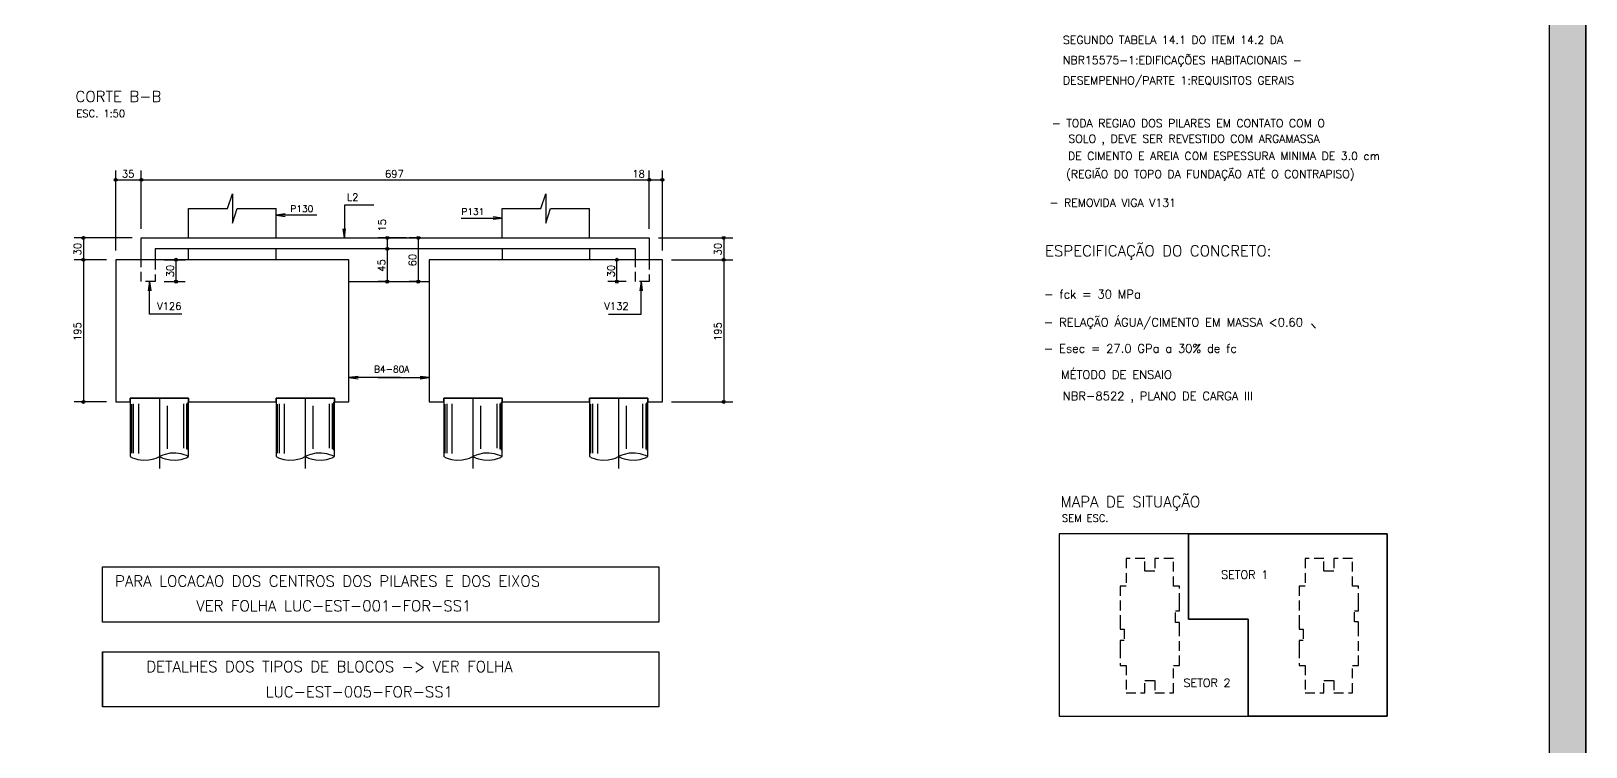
# Model space of a CAD drawing. Extents: x -9640 to 1528, y -572 to 5735.
# Drawn here: x -1672 to 1528, y 2107 to 3579 of the extents above; entities that cross this region are included whole.
import ezdxf

# ---------------------------------------------------------------- set-up
doc = ezdxf.new("R2010")
doc.units = 0
doc.header["$LTSCALE"] = 100
doc.header["$MEASUREMENT"] = 0
doc.linetypes.add('ESTILO_TQS_0002', pattern=[0.3, 0.2, -0.1])
doc.linetypes.add('ESTILO_TQS_0003', pattern=[2.05, 1.5, -0.2, 0.15, -0.2])
doc.layers.get('0').update_dxf_attribs({"color": 245, "linetype": 'CONTINUOUS'})
for name, color, linetype in [('01', 7, 'CONTINUOUS'), ('16', 5, 'CONTINUOUS'), ('204', 7, 'ESTILO_TQS_0003'), ('210', 7, 'ESTILO_TQS_0002'), ('221', 102, 'CONTINUOUS'), ('235', 7, 'CONTINUOUS'), ('30', 7, 'CONTINUOUS')]:
    doc.layers.add(name, color=color, linetype=linetype)
doc.styles.get("Standard").update_dxf_attribs({"font": 'ROMANS.SHX'})

# ---------------------------------------------------------------- blocks, each defined once
blk = doc.blocks.new('ESTACR', base_point=(2.576772, 7.896558))
for p, q in [((3.076772, 7.896558), (2.076772, 7.896558)), ((2.076772, 7.896558), (2.076772, 6.896558)), ((2.100326, 6.958165), (2.100326, 7.796521)), ((2.133797, 6.953296), (2.133797, 7.804268)), ((2.22082, 6.948428), (2.220821, 7.801686)), ((2.712841, 7.031191), (2.71284, 7.765527)), ((2.992438, 7.040928), (2.992438, 7.804268)), ((3.0463, 7.026323), (3.0463, 7.809434)), ((3.066201, 7.006848), (3.066201, 7.832679)), ((3.076772, 6.896558), (3.076772, 7.896558))]:
    blk.add_line(p, q)
for points in [[(3.076772, 6.896557), (3.037659, 6.914902), (2.999419, 6.929344), (2.946108, 6.944243), (2.857134, 6.956665), (2.759257, 6.953301), (2.673818, 6.935533), (2.632358, 6.921528), (2.576772, 6.896557)], [(2.076772, 6.896558), (2.115884, 6.878214), (2.154125, 6.863771), (2.207436, 6.848873), (2.296409, 6.83645), (2.394287, 6.839813), (2.479725, 6.857582), (2.521185, 6.871588), (2.576771, 6.896558)], [(2.576772, 6.896559), (2.632358, 6.871588), (2.673818, 6.857583), (2.759257, 6.839814), (2.857134, 6.836451), (2.946108, 6.848873), (2.999419, 6.863772), (3.037659, 6.878214), (3.076772, 6.896559)]]:
    blk.add_lwpolyline(points)
at = {"layer": '204'}
blk.add_line((2.576772, 7.896558), (2.576772, 6.692342), dxfattribs=at)

msp = doc.modelspace()

# ---------------------------------------------------------------- linework, layer by layer
for p, q in [((-1347.626856, 3153.894742), (-1347.626856, 3214.284581)), ((-1167.626856, 3153.894742), (-1167.626856, 3214.284581)), ((-702.626856, 3153.894742), (-702.626856, 3214.284581)), ((-522.626856, 3153.894742), (-522.626856, 3214.284581)), ((-1347.626856, 3108.894742), (-1347.626856, 3131.394742)), ((-1167.626856, 3108.894742), (-1167.626856, 3131.394742)), ((-702.626856, 3131.394742), (-702.626856, 3108.894742)), ((-522.626856, 3131.394742), (-522.626856, 3108.894742)), ((-1017.626857, 3063.894742), (-852.626856, 3063.894742))]:
    msp.add_line(p, q)
at = {"color": 6}
msp.add_line((971.467189, 2968.336255), (963.174373, 2977.275264), dxfattribs=at)
for points in [[(-9639.575601, -572.090714), (1527.924399, -572.090714), (1527.924399, 5735.409286), (-9639.575601, 5735.409286), (-9639.575601, -572.090714)], [(1452.924399, 5735.409286), (1527.924399, 5735.409286), (1527.924399, -572.090714), (1452.924399, -572.090714), (1452.924399, 5735.409286)], [(-9452.075601, -497.090714), (1452.924399, -497.090714), (1452.924399, 5660.409286), (-9452.075601, 5660.409286), (-9452.075601, -497.090714)], [(-1347.626856, 3214.284581), (-1267.626818, 3214.284581), (-1257.626856, 3244.284581), (-1257.626856, 3184.284583), (-1247.626837, 3214.284581), (-1167.626856, 3214.284581)], [(-702.626856, 3214.284581), (-622.626818, 3214.284581), (-612.626856, 3244.284581), (-612.626856, 3184.284583), (-602.626837, 3214.284581), (-522.626856, 3214.284581)], [(1119.036431, 2544.846119), (444.036431, 2544.846119), (444.036431, 2169.846119), (1119.036431, 2169.846119), (1119.036431, 2544.846119)], [(710.211263, 2544.846119), (710.211263, 2369.608619), (832.836262, 2369.608619), (832.836262, 2169.846119)], [(710.211263, 2544.846119), (1119.036431, 2544.846119), (1119.036431, 2169.846119), (832.836262, 2169.846119), (832.836262, 2369.608619), (710.211263, 2369.608619), (710.211263, 2544.846119)]]:
    msp.add_lwpolyline(points)
at = {"layer": '01'}
for p, q in [((-1524.690135, 2302.538017), (-380.211815, 2302.538017)), ((-1524.690135, 2302.538017), (-1524.690135, 2188.937946)), ((-380.211815, 2302.538017), (-380.211815, 2188.937946)), ((-380.211815, 2188.937946), (-1524.690135, 2188.937946))]:
    msp.add_line(p, q, dxfattribs=at)
for points in [[(-1445.126856, 3108.894742), (-1445.126856, 3153.894742), (-399.626856, 3153.894742), (-399.626856, 3108.894742), (-428.126856, 3108.894742), (-428.126856, 3131.394742), (-1416.626856, 3131.394742), (-1416.626856, 3108.894742), (-1445.126856, 3108.894742)], [(-1347.626856, 3108.894742), (-1497.626856, 3108.894742), (-1497.626856, 2816.394742), (-1467.626856, 2816.394742), (-1467.626856, 2823.894742), (-1347.626856, 2823.894742), (-1347.626856, 2816.394742), (-1167.626857, 2816.394742), (-1167.626857, 2823.894742), (-1047.626857, 2823.894742), (-1047.626857, 2816.394742), (-1017.626857, 2816.394742), (-1017.626857, 3108.894742), (-1347.626856, 3108.894742)], [(-702.626856, 3108.894742), (-852.626856, 3108.894742), (-852.626856, 2816.394742), (-822.626856, 2816.394742), (-822.626856, 2823.894742), (-702.626856, 2823.894742), (-702.626856, 2816.394742), (-522.626857, 2816.394742), (-522.626857, 2823.894742), (-402.626857, 2823.894742), (-402.626857, 2816.394742), (-372.626857, 2816.394742), (-372.626857, 3108.894742), (-702.626856, 3108.894742)], [(-1524.690135, 2477.034432), (-380.211815, 2477.034432), (-380.211815, 2363.434362), (-1524.690135, 2363.434362), (-1524.690135, 2477.034432)]]:
    msp.add_lwpolyline(points, dxfattribs=at)
at = {"layer": '210'}
for points in [[(-1416.626856, 3108.894742), (-1416.626856, 3063.894742), (-1445.126856, 3063.894742), (-1445.126856, 3108.894742)], [(-399.626856, 3108.894742), (-399.626856, 3063.894742), (-428.126856, 3063.894742), (-428.126856, 3108.894742)], [(569.511465, 2309.346119), (569.511465, 2274.546119), (581.511431, 2274.546119), (581.511431, 2217.921119), (620.061431, 2217.921119), (620.061431, 2243.646119), (640.761431, 2243.646119), (640.761431, 2217.921119), (679.311431, 2217.921119), (679.311431, 2274.546119), (691.311465, 2274.546119), (691.311431, 2343.096119), (691.311431, 2343.096119), (691.311431, 2362.971119), (683.061431, 2362.971119), (683.061431, 2386.445547), (691.311431, 2386.445547), (691.311431, 2402.796119), (691.311431, 2402.796119), (691.311465, 2437.596119), (679.311431, 2437.596119), (679.311431, 2494.221119), (640.761431, 2494.221119), (640.761431, 2468.496118), (620.061431, 2468.496118), (620.061431, 2494.221119), (581.511431, 2494.221119), (581.511431, 2437.596119), (569.511465, 2437.596119), (569.511465, 2369.046119), (569.511431, 2369.046119), (569.511431, 2349.171119), (577.761431, 2349.171119), (577.761431, 2325.69669), (569.511431, 2325.69669), (569.511431, 2309.346119), (569.511465, 2309.346119)], [(938.023965, 2309.346119), (938.023965, 2274.546119), (950.023931, 2274.546119), (950.023931, 2217.921119), (988.573931, 2217.921119), (988.573931, 2243.646119), (1009.273931, 2243.646119), (1009.273931, 2217.921119), (1047.823931, 2217.921119), (1047.823931, 2274.546119), (1059.823965, 2274.546119), (1059.823931, 2343.096119), (1059.823931, 2343.096119), (1059.823931, 2363.796128), (1051.573931, 2363.796128), (1051.573931, 2386.445547), (1059.823931, 2386.445547), (1059.823931, 2402.796119), (1059.823931, 2402.796119), (1059.823965, 2437.596119), (1047.823931, 2437.596119), (1047.823931, 2494.221119), (1009.273931, 2494.221119), (1009.273931, 2468.496118), (988.573931, 2468.496118), (988.573931, 2494.221119), (950.023931, 2494.221119), (950.023931, 2437.596119), (938.023965, 2437.596119), (938.023965, 2369.046119), (938.023931, 2369.046119), (938.023931, 2348.796128), (946.273931, 2348.796128), (946.273931, 2325.69669), (938.023931, 2325.69669), (938.023931, 2309.346119), (938.023965, 2309.346119)]]:
    msp.add_lwpolyline(points, dxfattribs=at)
at = {"layer": '221', "color": 11, "linetype": 'Continuous'}
for p, q in [((-1497.626856, 3127.644742), (-1497.626856, 3292.263693)), ((-1497.626856, 3273.513693), (-1445.126856, 3273.513693)), ((-1445.126856, 3172.644742), (-1445.126856, 3292.263693)), ((-1445.126856, 3172.644742), (-1445.126856, 3292.263693)), ((-1445.126856, 3273.513693), (-399.626856, 3273.513693)), ((-399.626856, 3172.644742), (-399.626856, 3292.263693)), ((-399.626856, 3172.644742), (-399.626856, 3292.263693)), ((-399.626856, 3273.513693), (-372.626857, 3273.513693)), ((-372.626857, 3127.644742), (-372.626857, 3292.263693)), ((-1463.876856, 3153.894742), (-1583.054903, 3153.894742)), ((-1564.304903, 3153.894742), (-1564.304903, 3108.894742)), ((-1445.126856, 3153.894742), (-1445.126856, 3153.894742)), ((-1445.126856, 3153.894742), (-1445.126856, 3153.894742)), ((-1445.126856, 3153.894742), (-1445.126856, 3153.894742)), ((-899.408661, 3153.894742), (-957.529059, 3153.894742)), ((-938.779059, 3153.894742), (-938.779059, 3131.394742)), ((-869.912802, 3153.894742), (-893.811593, 3153.894742)), ((-880.658661, 3153.894742), (-880.658661, 3153.894742)), ((-875.061593, 3153.894742), (-875.061593, 3063.894742)), ((-851.162802, 3153.894742), (-851.162802, 3153.894742)), ((-399.626856, 3153.894742), (-399.626856, 3153.894742)), ((-399.626856, 3153.894742), (-399.626856, 3153.894742)), ((-399.626856, 3153.894742), (-399.626856, 3153.894742)), ((-380.876856, 3153.894742), (-227.693302, 3153.894742)), ((-246.443302, 3153.894742), (-246.443302, 3108.894742)), ((-1516.376856, 3108.894742), (-1583.054903, 3108.894742)), ((-1516.376856, 3108.894742), (-1583.054903, 3108.894742)), ((-1564.304903, 3108.894742), (-1564.304903, 2816.394742)), ((-1497.626856, 3108.894742), (-1497.626856, 3108.894742)), ((-1497.626856, 3108.894742), (-1497.626856, 3108.894742)), ((-1497.626856, 3108.894742), (-1497.626856, 3108.894742)), ((-1416.626856, 3108.894742), (-1416.626856, 3108.894742)), ((-1397.876856, 3108.894742), (-1354.786585, 3108.894742)), ((-1373.536585, 3063.894742), (-1373.536585, 3108.894742)), ((-897.736051, 3131.394742), (-957.529059, 3131.394742)), ((-897.736051, 3131.394742), (-957.529059, 3131.394742)), ((-938.779059, 3131.394742), (-938.779059, 3063.894742)), ((-878.986051, 3131.394742), (-878.986051, 3131.394742)), ((-878.986051, 3131.394742), (-878.986051, 3131.394742)), ((-446.876856, 3108.894742), (-485.086007, 3108.894742)), ((-466.336007, 3063.894742), (-466.336007, 3108.894742)), ((-428.126856, 3108.894742), (-428.126856, 3108.894742)), ((-372.626857, 3108.894742), (-372.626857, 3108.894742)), ((-372.626857, 3108.894742), (-372.626857, 3108.894742)), ((-372.626857, 3108.894742), (-372.626857, 3108.894742)), ((-353.876857, 3108.894742), (-227.693302, 3108.894742)), ((-353.876857, 3108.894742), (-227.693302, 3108.894742)), ((-246.443302, 3108.894742), (-246.443302, 2816.394742)), ((-1416.626856, 3063.894742), (-1416.626856, 3063.894742)), ((-1397.876856, 3063.894742), (-1354.786585, 3063.894742)), ((-939.272525, 3063.894742), (-957.529059, 3063.894742)), ((-920.522525, 3063.894742), (-920.522525, 3063.894742)), ((-871.376856, 3063.894742), (-893.811593, 3063.894742)), ((-852.626856, 3063.894742), (-852.626856, 3063.894742)), ((-446.876856, 3063.894742), (-485.086007, 3063.894742)), ((-428.126856, 3063.894742), (-428.126856, 3063.894742)), ((-1516.376856, 2816.394742), (-1583.054903, 2816.394742)), ((-1497.626856, 2816.394742), (-1497.626856, 2816.394742)), ((-372.626857, 2816.394742), (-372.626857, 2816.394742)), ((-353.876857, 2816.394742), (-227.693302, 2816.394742))]:
    msp.add_line(p, q, dxfattribs=at)
for points in [[(-1083.477212, 3200.679851), (-1167.626856, 3200.679851), (-1149.037265, 3203.127217), (-1167.626856, 3200.679851), (-1149.037265, 3198.232485)], [(-966.815196, 3221.017286), (-1026.953279, 3221.017286), (-1026.953279, 3153.894742), (-1029.400646, 3172.484333), (-1026.953279, 3153.894742), (-1024.505913, 3172.484333)], [(-786.776501, 3194.706434), (-702.626856, 3194.706434), (-721.216448, 3192.259068), (-702.626856, 3194.706434), (-721.216448, 3197.1538)], [(-1361.299156, 2997.005505), (-1428.189133, 2997.005505), (-1428.189133, 3063.894742), (-1425.741767, 3045.305151), (-1428.189133, 3063.894742), (-1430.636499, 3045.305151)], [(-483.454557, 2997.005505), (-416.56458, 2997.005505), (-416.56458, 3063.894742), (-414.117214, 3045.305151), (-416.56458, 3063.894742), (-419.011946, 3045.305151)], [(-911.88938, 2866.541587), (-1017.626857, 2866.541587), (-999.037265, 2868.988953), (-1017.626857, 2866.541587), (-999.037265, 2864.09422)], [(-958.364333, 2866.541587), (-852.626856, 2866.541587), (-871.216448, 2864.09422), (-852.626856, 2866.541587), (-871.216448, 2868.988953)]]:
    msp.add_lwpolyline(points, dxfattribs=at)
for centre, radius in [((-1497.626856, 3273.513693), 3), ((-1497.626856, 3273.513693), 1.5), ((-1445.126856, 3273.513693), 3), ((-1445.126856, 3273.513693), 3), ((-1445.126856, 3273.513693), 1.5), ((-1445.126856, 3273.513693), 1.5), ((-399.626856, 3273.513693), 3), ((-399.626856, 3273.513693), 3), ((-399.626856, 3273.513693), 1.5), ((-399.626856, 3273.513693), 1.5), ((-372.626857, 3273.513693), 3), ((-372.626857, 3273.513693), 1.5), ((-1564.304903, 3153.894742), 3), ((-1564.304903, 3153.894742), 1.5), ((-938.779059, 3153.894742), 3), ((-938.779059, 3153.894742), 1.5), ((-875.061593, 3153.894742), 3), ((-875.061593, 3153.894742), 1.5), ((-246.443302, 3153.894742), 3), ((-246.443302, 3153.894742), 1.5), ((-1564.304903, 3108.894742), 3), ((-1564.304903, 3108.894742), 3), ((-1564.304903, 3108.894742), 1.5), ((-1564.304903, 3108.894742), 1.5), ((-1373.536585, 3108.894742), 3), ((-1373.536585, 3108.894742), 1.5), ((-938.779059, 3131.394742), 3), ((-938.779059, 3131.394742), 3), ((-938.779059, 3131.394742), 1.5), ((-938.779059, 3131.394742), 1.5), ((-466.336007, 3108.894742), 3), ((-466.336007, 3108.894742), 1.5), ((-246.443302, 3108.894742), 3), ((-246.443302, 3108.894742), 3), ((-246.443302, 3108.894742), 1.5), ((-246.443302, 3108.894742), 1.5), ((-1373.536585, 3063.894742), 3), ((-1373.536585, 3063.894742), 1.5), ((-938.779059, 3063.894742), 3), ((-938.779059, 3063.894742), 1.5), ((-875.061593, 3063.894742), 3), ((-875.061593, 3063.894742), 1.5), ((-466.336007, 3063.894742), 3), ((-466.336007, 3063.894742), 1.5), ((-1564.304903, 2816.394742), 3), ((-1564.304903, 2816.394742), 1.5), ((-246.443302, 2816.394742), 3), ((-246.443302, 2816.394742), 1.5)]:
    msp.add_circle(centre, radius, dxfattribs=at)
at = {"layer": '235'}
for points in [[(1452.924399, 5735.409286), (1527.924399, 5735.409286), (1527.924399, -572.090714)], [(1452.924399, 5735.409286), (1527.924399, -572.090714), (1527.924399, -572.090714)], [(1452.924399, 5735.409286), (1527.924399, -572.090714), (1452.924399, -572.090714)], [(1452.924399, 5735.409286), (1452.924399, -572.090714), (1452.924399, -572.090714)], [(1452.924399, 5735.409286), (1452.924399, -572.090714), (1452.924399, 5735.409286)]]:
    msp.add_solid(points, dxfattribs=at)
at = {"layer": '30'}
for points in [[(-1445.126856, 3108.894742), (-1445.126856, 3153.894742), (-399.626856, 3153.894742), (-399.626856, 3108.894742), (-428.126856, 3108.894742), (-428.126856, 3131.394742), (-1416.626856, 3131.394742), (-1416.626856, 3108.894742), (-1445.126856, 3108.894742)], [(-1347.626856, 3108.894742), (-1497.626856, 3108.894742), (-1497.626856, 2816.394742), (-1467.626856, 2816.394742), (-1467.626856, 2823.894742), (-1347.626856, 2823.894742), (-1347.626856, 2816.394742), (-1167.626857, 2816.394742), (-1167.626857, 2823.894742), (-1047.626857, 2823.894742), (-1047.626857, 2816.394742), (-1017.626857, 2816.394742), (-1017.626857, 3108.894742), (-1347.626856, 3108.894742)], [(-702.626856, 3108.894742), (-852.626856, 3108.894742), (-852.626856, 2816.394742), (-822.626856, 2816.394742), (-822.626856, 2823.894742), (-702.626856, 2823.894742), (-702.626856, 2816.394742), (-522.626857, 2816.394742), (-522.626857, 2823.894742), (-402.626857, 2823.894742), (-402.626857, 2816.394742), (-372.626857, 2816.394742), (-372.626857, 3108.894742), (-702.626856, 3108.894742)], [(444.036431, 2544.846119), (444.036431, 2169.846119), (832.836262, 2169.846119), (832.836262, 2369.608619), (710.211263, 2369.608619), (710.211263, 2544.846119), (444.036431, 2544.846119)], [(-1524.690135, 2477.034432), (-380.211815, 2477.034432), (-380.211815, 2363.434362), (-1524.690135, 2363.434362), (-1524.690135, 2477.034432)], [(-1524.690135, 2302.538017), (-380.211815, 2302.538017), (-380.211815, 2188.937946), (-1524.690135, 2188.937946), (-1524.690135, 2302.538017)]]:
    msp.add_lwpolyline(points, dxfattribs=at)

# ---------------------------------------------------------------- block references
at = {"xscale": 120, "yscale": 120}
for p in [(-1407.626856, 2823.894742), (-1107.626857, 2823.894742), (-762.626856, 2823.894742), (-462.626857, 2823.894742)]:
    msp.add_blockref('ESTACR', p, dxfattribs=at)

# ---------------------------------------------------------------- texts
for s, height, p in [('  SEGUNDO TABELA 14.1 DO ITEM 14.2 DA', 16.5, (428.986661, 3552.773142)), ('  NBR15575-1:EDIFICAÇÕES HABITACIONAIS -', 16.5, (428.986661, 3511.225869)), ('  DESEMPENHO/PARTE 1:REQUISITOS GERAIS', 16.5, (428.986661, 3469.678597)), ('ESC. 1:50', 15, (-1578.581489, 3402.215026)), ('- TODA REGIAO DOS PILARES EM CONTATO COM O', 16.467745, (428.986661, 3381.602009)), ('SOLO , DEVE SER REVESTIDO COM ARGAMASSA', 16.467745, (462.784948, 3349.532338)), ('DE CIMENTO E AREIA COM ESPESSURA MINIMA DE 3.0 cm', 16.5, (462.084272, 3314.162269)), ('(REGIÃO DO TOPO DA FUNDAÇÃO ATÉ O CONTRAPISO)', 16.5, (458.003089, 3276.929608)), ('- REMOVIDA VIGA V131', 16.5, (424.117177, 3218.008252)), ('SEM ESC.', 15, (449.595503, 2569.912872))]:
    msp.add_text(s, height=height).set_placement(p)
at = {"color": 6}
for s, height, p in [('- fck = 30 MPa', 17.4, (412.934963, 3029.349904)), ('- RELAÇÃO ÁGUA/CIMENTO EM MASSA <0.60', 17.47993, (412.447193, 2971.538174)), ('- Esec = 27.0 GPa a 30% de fc', 17.4, (412.447193, 2917.697327)), ('MÉTODO DE ENSAIO', 17.469949, (447.523994, 2863.817682)), ('NBR-8522 , PLANO DE CARGA III', 17.469949, (451.042882, 2819.831574))]:
    msp.add_text(s, height=height, dxfattribs=at).set_placement(p)
at = {"layer": '01'}
for s, height, p in [('SETOR 1', 16.875, (777.265942, 2452.658147)), ('PARA LOCACAO DOS CENTROS DOS PILARES E DOS EIXOS', 22.5, (-1498.974609, 2436.539867)), ('  VER FOLHA LUC-EST-001-FOR-SS1', 22.5, (-1362.619366, 2385.653059)), ('DETALHES DOS TIPOS DE BLOCOS -> VER FOLHA ', 22.5, (-1434.80983, 2260.755226)), ('SETOR 2', 16.875, (699.764511, 2230.086567)), ('LUC-EST-005-FOR-SS1', 22.5, (-1189.248962, 2208.803433))]:
    msp.add_text(s, height=height, dxfattribs=at).set_placement(p)
at = {"layer": '16'}
for s, p in [('CORTE B-B', (-1580.329682, 3433.484826)), ('ESPECIFICAÇÃO DO CONCRETO:', (414.884419, 3115.992598)), ('MAPA DE SITUAÇÃO', (446.848884, 2599.78456))]:
    msp.add_text(s, height=22.5, dxfattribs=at).set_placement(p)
at = {"layer": '221', "color": 11, "linetype": 'Continuous'}
for s, p in [('35', (-1484.876856, 3278.013693)), ('697', (-943.376856, 3278.013693)), ('18', (-434.626851, 3278.013693)), ('L2', (-1022.016571, 3229.99312)), ('V126', (-1412.489337, 3006.016303)), ('V132', (-492.264376, 3006.016303))]:
    msp.add_text(s, height=15, dxfattribs=at).set_placement(p)
at = {"layer": '221'}
for s, p in [('P130', (-1138.125054, 3207.161618)), ('P131', (-786.128659, 3201.188201)), ('B4-80A', (-965.936111, 2877.059385))]:
    msp.add_text(s, height=13.5, dxfattribs=at).set_placement(p)
at = {"layer": '221', "color": 11, "linetype": 'Continuous'}
for s, p in [('15', (-941.77394, 3166.928093)), ('30', (-1568.804903, 3117.894742)), ('30', (-250.943302, 3117.894742)), ('45', (-943.279059, 3084.144742)), ('60', (-879.561593, 3095.394742)), ('30', (-1378.036585, 3072.894742)), ('30', (-470.836007, 3072.894742)), ('195', (-1568.804903, 2941.644742)), ('195', (-250.943302, 2941.644742))]:
    msp.add_text(s, height=15, rotation=90, dxfattribs=at).set_placement(p)

doc.saveas('drawing.dxf')
